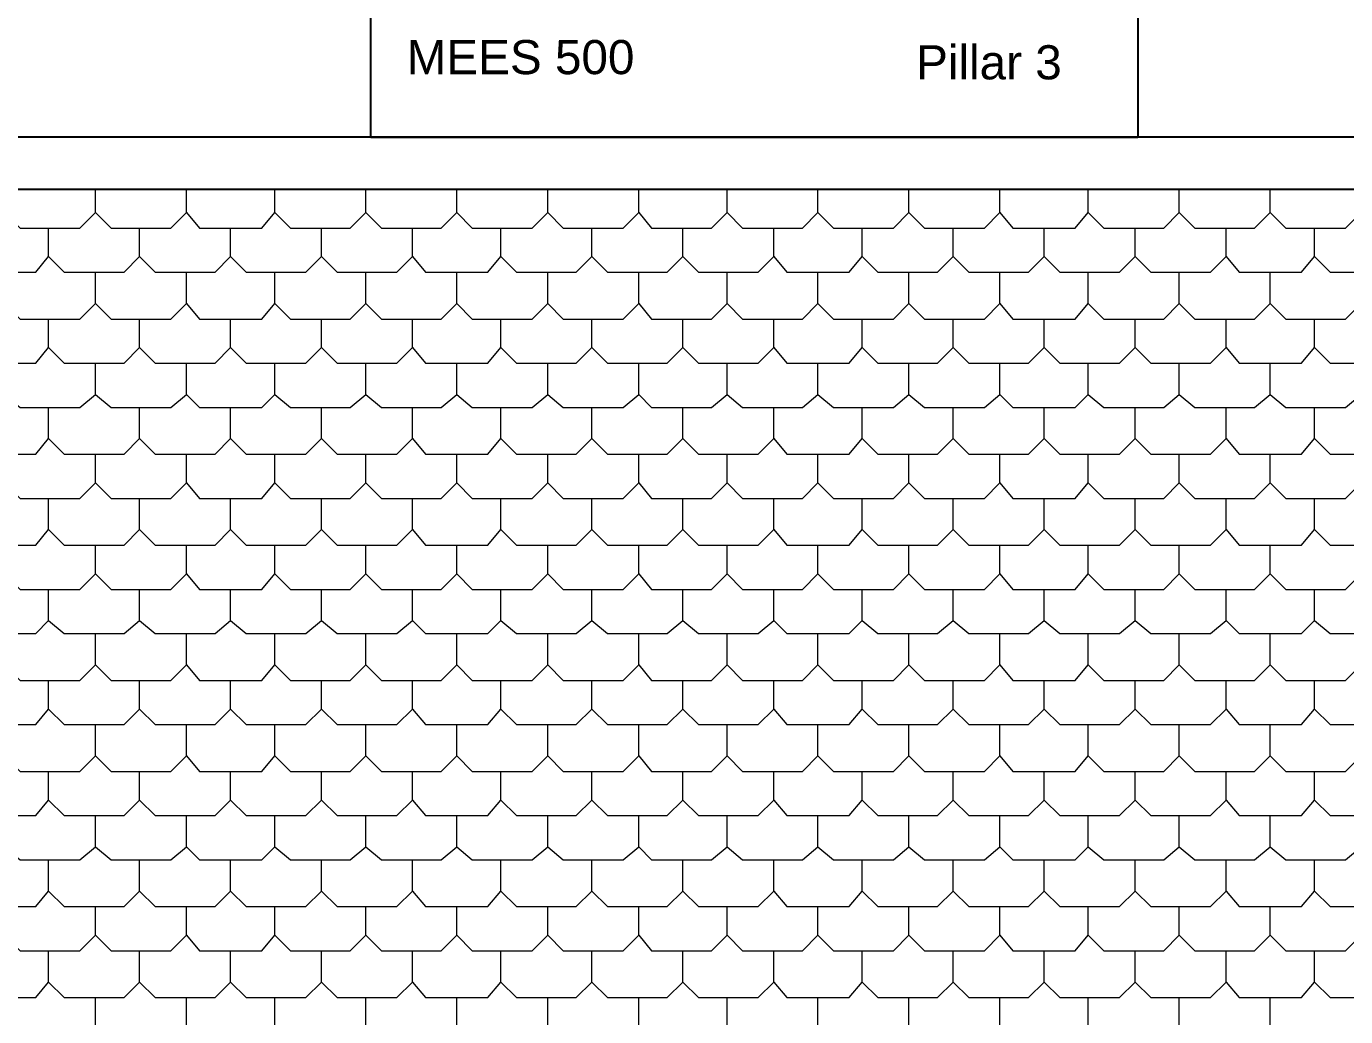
# Model space of a CAD drawing. Header units: millimetres. Extents: x -59 to 47, y 152 to 919.
# Drawn here: x -30.62 to -24.11, y 603.09 to 607.98 of the extents above; entities that cross this region are included whole.
import ezdxf

# ---------------------------------------------------------------- set-up
doc = ezdxf.new("R2010")
doc.units = ezdxf.units.MM
for name, color, linetype in [('PDF_014408$A$doors_windows.2D_Pen_No__4', 7, 'Continuous'), ('PDF_014408$A$walls.inside_Pen_No__4', 7, 'Continuous'), ('PDF_014408$BL-ROOF', 7, 'Continuous'), ('PDF_014408$WA-COL', 7, 'Continuous'), ('PDF_014408$WA-EXT', 7, 'Continuous'), ('PDF_Text', 7, 'Continuous')]:
    doc.layers.add(name, color=color, linetype=linetype)
doc.styles.add('PDF ArialMT', font='arial.ttf')

msp = doc.modelspace()

# ---------------------------------------------------------------- linework, layer by layer
at = {"layer": 'PDF_014408$A$doors_windows.2D_Pen_No__4', "lineweight": 25}
msp.add_lwpolyline([(-28.9224, 607.4308), (-25.1398, 607.4308)], dxfattribs=at)
at = {"layer": 'PDF_014408$A$walls.inside_Pen_No__4', "lineweight": 25}
msp.add_lwpolyline([(-9.7532, 607.4308), (-32.2818, 607.4308)], dxfattribs=at)
at = {"layer": 'PDF_014408$BL-ROOF', "lineweight": 9}
msp.add_lwpolyline([(-5.2911, 598.7245), (-5.2911, 607.2), (-9.4968, 607.2), (-9.4968, 607.1743), (-32.5383, 607.1743), (-32.5383, 608.1873), (-40.2316, 608.1873), (-49.6944, 598.7245)], close=True, dxfattribs=at)
for points in [[(-30.7303, 607.0589), (-30.6534, 606.982), (-30.3585, 606.982), (-30.2816, 607.0589), (-30.2816, 607.1743)], [(-30.2816, 607.0589), (-30.2046, 606.982), (-29.9097, 606.982), (-29.8328, 607.0589), (-29.8328, 607.1743)], [(-29.8328, 607.0589), (-29.7687, 606.982), (-29.4609, 606.982), (-29.3968, 607.0589), (-29.3968, 607.1743)], [(-29.3968, 607.0589), (-29.3199, 606.982), (-29.025, 606.982), (-28.948, 607.0589), (-28.948, 607.1743)], [(-28.948, 607.0589), (-28.8711, 606.982), (-28.5762, 606.982), (-28.4993, 607.0589), (-28.4993, 607.1743)], [(-28.4993, 607.0589), (-28.4223, 606.982), (-28.1274, 606.982), (-28.0505, 607.0589), (-28.0505, 607.1743)], [(-28.0505, 607.0589), (-27.9736, 606.982), (-27.6786, 606.982), (-27.6017, 607.0589), (-27.6017, 607.1743)], [(-27.6017, 607.0589), (-27.5376, 606.982), (-27.2427, 606.982), (-27.1658, 607.0589), (-27.1658, 607.1743)], [(-27.1658, 607.0589), (-27.0888, 606.982), (-26.7939, 606.982), (-26.717, 607.0589), (-26.717, 607.1743)], [(-26.717, 607.0589), (-26.64, 606.982), (-26.3451, 606.982), (-26.2682, 607.0589), (-26.2682, 607.1743)], [(-26.2682, 607.0589), (-26.1913, 606.982), (-25.8964, 606.982), (-25.8194, 607.0589), (-25.8194, 607.1743)], [(-25.8194, 607.0589), (-25.7553, 606.982), (-25.4476, 606.982), (-25.3835, 607.0589), (-25.3835, 607.1743)], [(-25.3835, 607.0589), (-25.3065, 606.982), (-25.0116, 606.982), (-24.9347, 607.0589), (-24.9347, 607.1743)], [(-24.9347, 607.0589), (-24.8578, 606.982), (-24.5628, 606.982), (-24.4859, 607.0589), (-24.4859, 607.1743)], [(-24.4859, 607.0589), (-24.409, 606.982), (-24.1141, 606.982), (-24.0371, 607.0589), (-24.0371, 607.1743)], [(-30.9483, 606.841), (-30.8842, 606.764), (-30.5765, 606.764), (-30.5124, 606.841), (-30.5124, 606.982)], [(-30.5124, 606.841), (-30.4354, 606.764), (-30.1405, 606.764), (-30.0636, 606.841), (-30.0636, 606.982)], [(-30.0636, 606.841), (-29.9866, 606.764), (-29.6917, 606.764), (-29.6148, 606.841), (-29.6148, 606.982)], [(-29.6148, 606.841), (-29.5379, 606.764), (-29.243, 606.764), (-29.166, 606.841), (-29.166, 606.982)], [(-29.166, 606.841), (-29.0891, 606.764), (-28.7942, 606.764), (-28.7172, 606.841), (-28.7172, 606.982)], [(-28.7172, 606.841), (-28.6531, 606.764), (-28.3454, 606.764), (-28.2813, 606.841), (-28.2813, 606.982)], [(-28.2813, 606.841), (-28.2044, 606.764), (-27.9094, 606.764), (-27.8325, 606.841), (-27.8325, 606.982)], [(-27.8325, 606.841), (-27.7556, 606.764), (-27.4607, 606.764), (-27.3837, 606.841), (-27.3837, 606.982)], [(-27.3837, 606.841), (-27.3068, 606.764), (-27.0119, 606.764), (-26.935, 606.841), (-26.935, 606.982)], [(-26.935, 606.841), (-26.8708, 606.764), (-26.5631, 606.764), (-26.499, 606.841), (-26.499, 606.982)], [(-26.499, 606.841), (-26.4221, 606.764), (-26.1272, 606.764), (-26.0502, 606.841), (-26.0502, 606.982)], [(-26.0502, 606.841), (-25.9733, 606.764), (-25.6784, 606.764), (-25.6014, 606.841), (-25.6014, 606.982)], [(-25.6014, 606.841), (-25.5245, 606.764), (-25.2296, 606.764), (-25.1527, 606.841), (-25.1527, 606.982)], [(-25.1527, 606.841), (-25.0757, 606.764), (-24.7808, 606.764), (-24.7039, 606.841), (-24.7039, 606.982)], [(-24.7039, 606.841), (-24.6398, 606.764), (-24.3321, 606.764), (-24.2679, 606.841), (-24.2679, 606.982)], [(-24.2679, 606.841), (-24.191, 606.764), (-23.8961, 606.764), (-23.8192, 606.841), (-23.8192, 606.982)], [(-30.7303, 606.6102), (-30.6534, 606.5332), (-30.3585, 606.5332), (-30.2816, 606.6102), (-30.2816, 606.764)], [(-30.2816, 606.6102), (-30.2046, 606.5332), (-29.9097, 606.5332), (-29.8328, 606.6102), (-29.8328, 606.764)], [(-29.8328, 606.6102), (-29.7687, 606.5332), (-29.4609, 606.5332), (-29.3968, 606.6102), (-29.3968, 606.764)], [(-29.3968, 606.6102), (-29.3199, 606.5332), (-29.025, 606.5332), (-28.948, 606.6102), (-28.948, 606.764)], [(-28.948, 606.6102), (-28.8711, 606.5332), (-28.5762, 606.5332), (-28.4993, 606.6102), (-28.4993, 606.764)], [(-28.4993, 606.6102), (-28.4223, 606.5332), (-28.1274, 606.5332), (-28.0505, 606.6102), (-28.0505, 606.764)], [(-28.0505, 606.6102), (-27.9736, 606.5332), (-27.6786, 606.5332), (-27.6017, 606.6102), (-27.6017, 606.764)], [(-27.6017, 606.6102), (-27.5376, 606.5332), (-27.2427, 606.5332), (-27.1658, 606.6102), (-27.1658, 606.764)], [(-27.1658, 606.6102), (-27.0888, 606.5332), (-26.7939, 606.5332), (-26.717, 606.6102), (-26.717, 606.764)], [(-26.717, 606.6102), (-26.64, 606.5332), (-26.3451, 606.5332), (-26.2682, 606.6102), (-26.2682, 606.764)], [(-26.2682, 606.6102), (-26.1913, 606.5332), (-25.8964, 606.5332), (-25.8194, 606.6102), (-25.8194, 606.764)], [(-25.8194, 606.6102), (-25.7553, 606.5332), (-25.4476, 606.5332), (-25.3835, 606.6102), (-25.3835, 606.764)], [(-25.3835, 606.6102), (-25.3065, 606.5332), (-25.0116, 606.5332), (-24.9347, 606.6102), (-24.9347, 606.764)], [(-24.9347, 606.6102), (-24.8578, 606.5332), (-24.5628, 606.5332), (-24.4859, 606.6102), (-24.4859, 606.764)], [(-24.4859, 606.6102), (-24.409, 606.5332), (-24.1141, 606.5332), (-24.0371, 606.6102), (-24.0371, 606.764)], [(-30.9483, 606.3922), (-30.8842, 606.3152), (-30.5765, 606.3152), (-30.5124, 606.3922), (-30.5124, 606.5332)], [(-30.5124, 606.3922), (-30.4354, 606.3152), (-30.1405, 606.3152), (-30.0636, 606.3922), (-30.0636, 606.5332)], [(-30.0636, 606.3922), (-29.9866, 606.3152), (-29.6917, 606.3152), (-29.6148, 606.3922), (-29.6148, 606.5332)], [(-29.6148, 606.3922), (-29.5379, 606.3152), (-29.243, 606.3152), (-29.166, 606.3922), (-29.166, 606.5332)], [(-29.166, 606.3922), (-29.0891, 606.3152), (-28.7942, 606.3152), (-28.7172, 606.3922), (-28.7172, 606.5332)], [(-28.7172, 606.3922), (-28.6531, 606.3152), (-28.3454, 606.3152), (-28.2813, 606.3922), (-28.2813, 606.5332)], [(-28.2813, 606.3922), (-28.2044, 606.3152), (-27.9094, 606.3152), (-27.8325, 606.3922), (-27.8325, 606.5332)], [(-27.8325, 606.3922), (-27.7556, 606.3152), (-27.4607, 606.3152), (-27.3837, 606.3922), (-27.3837, 606.5332)], [(-27.3837, 606.3922), (-27.3068, 606.3152), (-27.0119, 606.3152), (-26.935, 606.3922), (-26.935, 606.5332)], [(-26.935, 606.3922), (-26.8708, 606.3152), (-26.5631, 606.3152), (-26.499, 606.3922), (-26.499, 606.5332)], [(-26.499, 606.3922), (-26.4221, 606.3152), (-26.1272, 606.3152), (-26.0502, 606.3922), (-26.0502, 606.5332)], [(-26.0502, 606.3922), (-25.9733, 606.3152), (-25.6784, 606.3152), (-25.6014, 606.3922), (-25.6014, 606.5332)], [(-25.6014, 606.3922), (-25.5245, 606.3152), (-25.2296, 606.3152), (-25.1527, 606.3922), (-25.1527, 606.5332)], [(-25.1527, 606.3922), (-25.0757, 606.3152), (-24.7808, 606.3152), (-24.7039, 606.3922), (-24.7039, 606.5332)], [(-24.7039, 606.3922), (-24.6398, 606.3152), (-24.3321, 606.3152), (-24.2679, 606.3922), (-24.2679, 606.5332)], [(-24.2679, 606.3922), (-24.191, 606.3152), (-23.8961, 606.3152), (-23.8192, 606.3922), (-23.8192, 606.5332)], [(-30.7303, 606.1614), (-30.6534, 606.0973), (-30.3585, 606.0973), (-30.2816, 606.1614), (-30.2816, 606.3152)], [(-30.2816, 606.1614), (-30.2046, 606.0973), (-29.9097, 606.0973), (-29.8328, 606.1614), (-29.8328, 606.3152)], [(-29.8328, 606.1614), (-29.7687, 606.0973), (-29.4609, 606.0973), (-29.3968, 606.1614), (-29.3968, 606.3152)], [(-29.3968, 606.1614), (-29.3199, 606.0973), (-29.025, 606.0973), (-28.948, 606.1614), (-28.948, 606.3152)], [(-28.948, 606.1614), (-28.8711, 606.0973), (-28.5762, 606.0973), (-28.4993, 606.1614), (-28.4993, 606.3152)], [(-28.4993, 606.1614), (-28.4223, 606.0973), (-28.1274, 606.0973), (-28.0505, 606.1614), (-28.0505, 606.3152)], [(-28.0505, 606.1614), (-27.9736, 606.0973), (-27.6786, 606.0973), (-27.6017, 606.1614), (-27.6017, 606.3152)], [(-27.6017, 606.1614), (-27.5376, 606.0973), (-27.2427, 606.0973), (-27.1658, 606.1614), (-27.1658, 606.3152)], [(-27.1658, 606.1614), (-27.0888, 606.0973), (-26.7939, 606.0973), (-26.717, 606.1614), (-26.717, 606.3152)], [(-26.717, 606.1614), (-26.64, 606.0973), (-26.3451, 606.0973), (-26.2682, 606.1614), (-26.2682, 606.3152)], [(-26.2682, 606.1614), (-26.1913, 606.0973), (-25.8964, 606.0973), (-25.8194, 606.1614), (-25.8194, 606.3152)], [(-25.8194, 606.1614), (-25.7553, 606.0973), (-25.4476, 606.0973), (-25.3835, 606.1614), (-25.3835, 606.3152)], [(-25.3835, 606.1614), (-25.3065, 606.0973), (-25.0116, 606.0973), (-24.9347, 606.1614), (-24.9347, 606.3152)], [(-24.9347, 606.1614), (-24.8578, 606.0973), (-24.5628, 606.0973), (-24.4859, 606.1614), (-24.4859, 606.3152)], [(-24.4859, 606.1614), (-24.409, 606.0973), (-24.1141, 606.0973), (-24.0371, 606.1614), (-24.0371, 606.3152)], [(-30.9483, 605.9434), (-30.8842, 605.8665), (-30.5765, 605.8665), (-30.5124, 605.9434), (-30.5124, 606.0973)], [(-30.5124, 605.9434), (-30.4354, 605.8665), (-30.1405, 605.8665), (-30.0636, 605.9434), (-30.0636, 606.0973)], [(-30.0636, 605.9434), (-29.9866, 605.8665), (-29.6917, 605.8665), (-29.6148, 605.9434), (-29.6148, 606.0973)], [(-29.6148, 605.9434), (-29.5379, 605.8665), (-29.243, 605.8665), (-29.166, 605.9434), (-29.166, 606.0973)], [(-29.166, 605.9434), (-29.0891, 605.8665), (-28.7942, 605.8665), (-28.7172, 605.9434), (-28.7172, 606.0973)], [(-28.7172, 605.9434), (-28.6531, 605.8665), (-28.3454, 605.8665), (-28.2813, 605.9434), (-28.2813, 606.0973)], [(-28.2813, 605.9434), (-28.2044, 605.8665), (-27.9094, 605.8665), (-27.8325, 605.9434), (-27.8325, 606.0973)], [(-27.8325, 605.9434), (-27.7556, 605.8665), (-27.4607, 605.8665), (-27.3837, 605.9434), (-27.3837, 606.0973)], [(-27.3837, 605.9434), (-27.3068, 605.8665), (-27.0119, 605.8665), (-26.935, 605.9434), (-26.935, 606.0973)], [(-26.935, 605.9434), (-26.8708, 605.8665), (-26.5631, 605.8665), (-26.499, 605.9434), (-26.499, 606.0973)], [(-26.499, 605.9434), (-26.4221, 605.8665), (-26.1272, 605.8665), (-26.0502, 605.9434), (-26.0502, 606.0973)], [(-26.0502, 605.9434), (-25.9733, 605.8665), (-25.6784, 605.8665), (-25.6014, 605.9434), (-25.6014, 606.0973)], [(-25.6014, 605.9434), (-25.5245, 605.8665), (-25.2296, 605.8665), (-25.1527, 605.9434), (-25.1527, 606.0973)], [(-25.1527, 605.9434), (-25.0757, 605.8665), (-24.7808, 605.8665), (-24.7039, 605.9434), (-24.7039, 606.0973)], [(-24.7039, 605.9434), (-24.6398, 605.8665), (-24.3321, 605.8665), (-24.2679, 605.9434), (-24.2679, 606.0973)], [(-24.2679, 605.9434), (-24.191, 605.8665), (-23.8961, 605.8665), (-23.8192, 605.9434), (-23.8192, 606.0973)], [(-30.7303, 605.7254), (-30.6534, 605.6485), (-30.3585, 605.6485), (-30.2816, 605.7254), (-30.2816, 605.8665)], [(-30.2816, 605.7254), (-30.2046, 605.6485), (-29.9097, 605.6485), (-29.8328, 605.7254), (-29.8328, 605.8665)], [(-29.8328, 605.7254), (-29.7687, 605.6485), (-29.4609, 605.6485), (-29.3968, 605.7254), (-29.3968, 605.8665)], [(-29.3968, 605.7254), (-29.3199, 605.6485), (-29.025, 605.6485), (-28.948, 605.7254), (-28.948, 605.8665)], [(-28.948, 605.7254), (-28.8711, 605.6485), (-28.5762, 605.6485), (-28.4993, 605.7254), (-28.4993, 605.8665)], [(-28.4993, 605.7254), (-28.4223, 605.6485), (-28.1274, 605.6485), (-28.0505, 605.7254), (-28.0505, 605.8665)], [(-28.0505, 605.7254), (-27.9736, 605.6485), (-27.6786, 605.6485), (-27.6017, 605.7254), (-27.6017, 605.8665)], [(-27.6017, 605.7254), (-27.5376, 605.6485), (-27.2427, 605.6485), (-27.1658, 605.7254), (-27.1658, 605.8665)], [(-27.1658, 605.7254), (-27.0888, 605.6485), (-26.7939, 605.6485), (-26.717, 605.7254), (-26.717, 605.8665)], [(-26.717, 605.7254), (-26.64, 605.6485), (-26.3451, 605.6485), (-26.2682, 605.7254), (-26.2682, 605.8665)], [(-26.2682, 605.7254), (-26.1913, 605.6485), (-25.8964, 605.6485), (-25.8194, 605.7254), (-25.8194, 605.8665)], [(-25.8194, 605.7254), (-25.7553, 605.6485), (-25.4476, 605.6485), (-25.3835, 605.7254), (-25.3835, 605.8665)], [(-25.3835, 605.7254), (-25.3065, 605.6485), (-25.0116, 605.6485), (-24.9347, 605.7254), (-24.9347, 605.8665)], [(-24.9347, 605.7254), (-24.8578, 605.6485), (-24.5628, 605.6485), (-24.4859, 605.7254), (-24.4859, 605.8665)], [(-24.4859, 605.7254), (-24.409, 605.6485), (-24.1141, 605.6485), (-24.0371, 605.7254), (-24.0371, 605.8665)], [(-30.9483, 605.4946), (-30.8842, 605.4177), (-30.5765, 605.4177), (-30.5124, 605.4946), (-30.5124, 605.6485)], [(-30.5124, 605.4946), (-30.4354, 605.4177), (-30.1405, 605.4177), (-30.0636, 605.4946), (-30.0636, 605.6485)], [(-30.0636, 605.4946), (-29.9866, 605.4177), (-29.6917, 605.4177), (-29.6148, 605.4946), (-29.6148, 605.6485)], [(-29.6148, 605.4946), (-29.5379, 605.4177), (-29.243, 605.4177), (-29.166, 605.4946), (-29.166, 605.6485)], [(-29.166, 605.4946), (-29.0891, 605.4177), (-28.7942, 605.4177), (-28.7172, 605.4946), (-28.7172, 605.6485)], [(-28.7172, 605.4946), (-28.6531, 605.4177), (-28.3454, 605.4177), (-28.2813, 605.4946), (-28.2813, 605.6485)], [(-28.2813, 605.4946), (-28.2044, 605.4177), (-27.9094, 605.4177), (-27.8325, 605.4946), (-27.8325, 605.6485)], [(-27.8325, 605.4946), (-27.7556, 605.4177), (-27.4607, 605.4177), (-27.3837, 605.4946), (-27.3837, 605.6485)], [(-27.3837, 605.4946), (-27.3068, 605.4177), (-27.0119, 605.4177), (-26.935, 605.4946), (-26.935, 605.6485)], [(-26.935, 605.4946), (-26.8708, 605.4177), (-26.5631, 605.4177), (-26.499, 605.4946), (-26.499, 605.6485)], [(-26.499, 605.4946), (-26.4221, 605.4177), (-26.1272, 605.4177), (-26.0502, 605.4946), (-26.0502, 605.6485)], [(-26.0502, 605.4946), (-25.9733, 605.4177), (-25.6784, 605.4177), (-25.6014, 605.4946), (-25.6014, 605.6485)], [(-25.6014, 605.4946), (-25.5245, 605.4177), (-25.2296, 605.4177), (-25.1527, 605.4946), (-25.1527, 605.6485)], [(-25.1527, 605.4946), (-25.0757, 605.4177), (-24.7808, 605.4177), (-24.7039, 605.4946), (-24.7039, 605.6485)], [(-24.7039, 605.4946), (-24.6398, 605.4177), (-24.3321, 605.4177), (-24.2679, 605.4946), (-24.2679, 605.6485)], [(-24.2679, 605.4946), (-24.191, 605.4177), (-23.8961, 605.4177), (-23.8192, 605.4946), (-23.8192, 605.6485)], [(-30.7303, 605.2766), (-30.6534, 605.1997), (-30.3585, 605.1997), (-30.2816, 605.2766), (-30.2816, 605.4177)], [(-30.2816, 605.2766), (-30.2046, 605.1997), (-29.9097, 605.1997), (-29.8328, 605.2766), (-29.8328, 605.4177)], [(-29.8328, 605.2766), (-29.7687, 605.1997), (-29.4609, 605.1997), (-29.3968, 605.2766), (-29.3968, 605.4177)], [(-29.3968, 605.2766), (-29.3199, 605.1997), (-29.025, 605.1997), (-28.948, 605.2766), (-28.948, 605.4177)], [(-28.948, 605.2766), (-28.8711, 605.1997), (-28.5762, 605.1997), (-28.4993, 605.2766), (-28.4993, 605.4177)], [(-28.4993, 605.2766), (-28.4223, 605.1997), (-28.1274, 605.1997), (-28.0505, 605.2766), (-28.0505, 605.4177)], [(-28.0505, 605.2766), (-27.9736, 605.1997), (-27.6786, 605.1997), (-27.6017, 605.2766), (-27.6017, 605.4177)], [(-27.6017, 605.2766), (-27.5376, 605.1997), (-27.2427, 605.1997), (-27.1658, 605.2766), (-27.1658, 605.4177)], [(-27.1658, 605.2766), (-27.0888, 605.1997), (-26.7939, 605.1997), (-26.717, 605.2766), (-26.717, 605.4177)], [(-26.717, 605.2766), (-26.64, 605.1997), (-26.3451, 605.1997), (-26.2682, 605.2766), (-26.2682, 605.4177)], [(-26.2682, 605.2766), (-26.1913, 605.1997), (-25.8964, 605.1997), (-25.8194, 605.2766), (-25.8194, 605.4177)], [(-25.8194, 605.2766), (-25.7553, 605.1997), (-25.4476, 605.1997), (-25.3835, 605.2766), (-25.3835, 605.4177)], [(-25.3835, 605.2766), (-25.3065, 605.1997), (-25.0116, 605.1997), (-24.9347, 605.2766), (-24.9347, 605.4177)], [(-24.9347, 605.2766), (-24.8578, 605.1997), (-24.5628, 605.1997), (-24.4859, 605.2766), (-24.4859, 605.4177)], [(-24.4859, 605.2766), (-24.409, 605.1997), (-24.1141, 605.1997), (-24.0371, 605.2766), (-24.0371, 605.4177)], [(-30.9483, 605.0458), (-30.8842, 604.9817), (-30.5765, 604.9817), (-30.5124, 605.0458), (-30.5124, 605.1997)], [(-30.5124, 605.0458), (-30.4354, 604.9817), (-30.1405, 604.9817), (-30.0636, 605.0458), (-30.0636, 605.1997)], [(-30.0636, 605.0458), (-29.9866, 604.9817), (-29.6917, 604.9817), (-29.6148, 605.0458), (-29.6148, 605.1997)], [(-29.6148, 605.0458), (-29.5379, 604.9817), (-29.243, 604.9817), (-29.166, 605.0458), (-29.166, 605.1997)], [(-29.166, 605.0458), (-29.0891, 604.9817), (-28.7942, 604.9817), (-28.7172, 605.0458), (-28.7172, 605.1997)], [(-28.7172, 605.0458), (-28.6531, 604.9817), (-28.3454, 604.9817), (-28.2813, 605.0458), (-28.2813, 605.1997)], [(-28.2813, 605.0458), (-28.2044, 604.9817), (-27.9094, 604.9817), (-27.8325, 605.0458), (-27.8325, 605.1997)], [(-27.8325, 605.0458), (-27.7556, 604.9817), (-27.4607, 604.9817), (-27.3837, 605.0458), (-27.3837, 605.1997)], [(-27.3837, 605.0458), (-27.3068, 604.9817), (-27.0119, 604.9817), (-26.935, 605.0458), (-26.935, 605.1997)], [(-26.935, 605.0458), (-26.8708, 604.9817), (-26.5631, 604.9817), (-26.499, 605.0458), (-26.499, 605.1997)], [(-26.499, 605.0458), (-26.4221, 604.9817), (-26.1272, 604.9817), (-26.0502, 605.0458), (-26.0502, 605.1997)], [(-26.0502, 605.0458), (-25.9733, 604.9817), (-25.6784, 604.9817), (-25.6014, 605.0458), (-25.6014, 605.1997)], [(-25.6014, 605.0458), (-25.5245, 604.9817), (-25.2296, 604.9817), (-25.1527, 605.0458), (-25.1527, 605.1997)], [(-25.1527, 605.0458), (-25.0757, 604.9817), (-24.7808, 604.9817), (-24.7039, 605.0458), (-24.7039, 605.1997)], [(-24.7039, 605.0458), (-24.6398, 604.9817), (-24.3321, 604.9817), (-24.2679, 605.0458), (-24.2679, 605.1997)], [(-24.2679, 605.0458), (-24.191, 604.9817), (-23.8961, 604.9817), (-23.8192, 605.0458), (-23.8192, 605.1997)], [(-30.7303, 604.8279), (-30.6534, 604.7509), (-30.3585, 604.7509), (-30.2816, 604.8279), (-30.2816, 604.9817)], [(-30.2816, 604.8279), (-30.2046, 604.7509), (-29.9097, 604.7509), (-29.8328, 604.8279), (-29.8328, 604.9817)], [(-29.8328, 604.8279), (-29.7687, 604.7509), (-29.4609, 604.7509), (-29.3968, 604.8279), (-29.3968, 604.9817)], [(-29.3968, 604.8279), (-29.3199, 604.7509), (-29.025, 604.7509), (-28.948, 604.8279), (-28.948, 604.9817)], [(-28.948, 604.8279), (-28.8711, 604.7509), (-28.5762, 604.7509), (-28.4993, 604.8279), (-28.4993, 604.9817)], [(-28.4993, 604.8279), (-28.4223, 604.7509), (-28.1274, 604.7509), (-28.0505, 604.8279), (-28.0505, 604.9817)], [(-28.0505, 604.8279), (-27.9736, 604.7509), (-27.6786, 604.7509), (-27.6017, 604.8279), (-27.6017, 604.9817)], [(-27.6017, 604.8279), (-27.5376, 604.7509), (-27.2427, 604.7509), (-27.1658, 604.8279), (-27.1658, 604.9817)], [(-27.1658, 604.8279), (-27.0888, 604.7509), (-26.7939, 604.7509), (-26.717, 604.8279), (-26.717, 604.9817)], [(-26.717, 604.8279), (-26.64, 604.7509), (-26.3451, 604.7509), (-26.2682, 604.8279), (-26.2682, 604.9817)], [(-26.2682, 604.8279), (-26.1913, 604.7509), (-25.8964, 604.7509), (-25.8194, 604.8279), (-25.8194, 604.9817)], [(-25.8194, 604.8279), (-25.7553, 604.7509), (-25.4476, 604.7509), (-25.3835, 604.8279), (-25.3835, 604.9817)], [(-25.3835, 604.8279), (-25.3065, 604.7509), (-25.0116, 604.7509), (-24.9347, 604.8279), (-24.9347, 604.9817)], [(-24.9347, 604.8279), (-24.8578, 604.7509), (-24.5628, 604.7509), (-24.4859, 604.8279), (-24.4859, 604.9817)], [(-24.4859, 604.8279), (-24.409, 604.7509), (-24.1141, 604.7509), (-24.0371, 604.8279), (-24.0371, 604.9817)], [(-30.9483, 604.6099), (-30.8842, 604.533), (-30.5765, 604.533), (-30.5124, 604.6099), (-30.5124, 604.7509)], [(-30.5124, 604.6099), (-30.4354, 604.533), (-30.1405, 604.533), (-30.0636, 604.6099), (-30.0636, 604.7509)], [(-30.0636, 604.6099), (-29.9866, 604.533), (-29.6917, 604.533), (-29.6148, 604.6099), (-29.6148, 604.7509)], [(-29.6148, 604.6099), (-29.5379, 604.533), (-29.243, 604.533), (-29.166, 604.6099), (-29.166, 604.7509)], [(-29.166, 604.6099), (-29.0891, 604.533), (-28.7942, 604.533), (-28.7172, 604.6099), (-28.7172, 604.7509)], [(-28.7172, 604.6099), (-28.6531, 604.533), (-28.3454, 604.533), (-28.2813, 604.6099), (-28.2813, 604.7509)], [(-28.2813, 604.6099), (-28.2044, 604.533), (-27.9094, 604.533), (-27.8325, 604.6099), (-27.8325, 604.7509)], [(-27.8325, 604.6099), (-27.7556, 604.533), (-27.4607, 604.533), (-27.3837, 604.6099), (-27.3837, 604.7509)], [(-27.3837, 604.6099), (-27.3068, 604.533), (-27.0119, 604.533), (-26.935, 604.6099), (-26.935, 604.7509)], [(-26.935, 604.6099), (-26.8708, 604.533), (-26.5631, 604.533), (-26.499, 604.6099), (-26.499, 604.7509)], [(-26.499, 604.6099), (-26.4221, 604.533), (-26.1272, 604.533), (-26.0502, 604.6099), (-26.0502, 604.7509)], [(-26.0502, 604.6099), (-25.9733, 604.533), (-25.6784, 604.533), (-25.6014, 604.6099), (-25.6014, 604.7509)], [(-25.6014, 604.6099), (-25.5245, 604.533), (-25.2296, 604.533), (-25.1527, 604.6099), (-25.1527, 604.7509)], [(-25.1527, 604.6099), (-25.0757, 604.533), (-24.7808, 604.533), (-24.7039, 604.6099), (-24.7039, 604.7509)], [(-24.7039, 604.6099), (-24.6398, 604.533), (-24.3321, 604.533), (-24.2679, 604.6099), (-24.2679, 604.7509)], [(-24.2679, 604.6099), (-24.191, 604.533), (-23.8961, 604.533), (-23.8192, 604.6099), (-23.8192, 604.7509)], [(-30.7303, 604.3791), (-30.6534, 604.3022), (-30.3585, 604.3022), (-30.2816, 604.3791), (-30.2816, 604.533)], [(-30.2816, 604.3791), (-30.2046, 604.3022), (-29.9097, 604.3022), (-29.8328, 604.3791), (-29.8328, 604.533)], [(-29.8328, 604.3791), (-29.7687, 604.3022), (-29.4609, 604.3022), (-29.3968, 604.3791), (-29.3968, 604.533)], [(-29.3968, 604.3791), (-29.3199, 604.3022), (-29.025, 604.3022), (-28.948, 604.3791), (-28.948, 604.533)], [(-28.948, 604.3791), (-28.8711, 604.3022), (-28.5762, 604.3022), (-28.4993, 604.3791), (-28.4993, 604.533)], [(-28.4993, 604.3791), (-28.4223, 604.3022), (-28.1274, 604.3022), (-28.0505, 604.3791), (-28.0505, 604.533)], [(-28.0505, 604.3791), (-27.9736, 604.3022), (-27.6786, 604.3022), (-27.6017, 604.3791), (-27.6017, 604.533)], [(-27.6017, 604.3791), (-27.5376, 604.3022), (-27.2427, 604.3022), (-27.1658, 604.3791), (-27.1658, 604.533)], [(-27.1658, 604.3791), (-27.0888, 604.3022), (-26.7939, 604.3022), (-26.717, 604.3791), (-26.717, 604.533)], [(-26.717, 604.3791), (-26.64, 604.3022), (-26.3451, 604.3022), (-26.2682, 604.3791), (-26.2682, 604.533)], [(-26.2682, 604.3791), (-26.1913, 604.3022), (-25.8964, 604.3022), (-25.8194, 604.3791), (-25.8194, 604.533)], [(-25.8194, 604.3791), (-25.7553, 604.3022), (-25.4476, 604.3022), (-25.3835, 604.3791), (-25.3835, 604.533)], [(-25.3835, 604.3791), (-25.3065, 604.3022), (-25.0116, 604.3022), (-24.9347, 604.3791), (-24.9347, 604.533)], [(-24.9347, 604.3791), (-24.8578, 604.3022), (-24.5628, 604.3022), (-24.4859, 604.3791), (-24.4859, 604.533)], [(-24.4859, 604.3791), (-24.409, 604.3022), (-24.1141, 604.3022), (-24.0371, 604.3791), (-24.0371, 604.533)], [(-30.9483, 604.1611), (-30.8842, 604.0842), (-30.5765, 604.0842), (-30.5124, 604.1611), (-30.5124, 604.3022)], [(-30.5124, 604.1611), (-30.4354, 604.0842), (-30.1405, 604.0842), (-30.0636, 604.1611), (-30.0636, 604.3022)], [(-30.0636, 604.1611), (-29.9866, 604.0842), (-29.6917, 604.0842), (-29.6148, 604.1611), (-29.6148, 604.3022)], [(-29.6148, 604.1611), (-29.5379, 604.0842), (-29.243, 604.0842), (-29.166, 604.1611), (-29.166, 604.3022)], [(-29.166, 604.1611), (-29.0891, 604.0842), (-28.7942, 604.0842), (-28.7172, 604.1611), (-28.7172, 604.3022)], [(-28.7172, 604.1611), (-28.6531, 604.0842), (-28.3454, 604.0842), (-28.2813, 604.1611), (-28.2813, 604.3022)], [(-28.2813, 604.1611), (-28.2044, 604.0842), (-27.9094, 604.0842), (-27.8325, 604.1611), (-27.8325, 604.3022)], [(-27.8325, 604.1611), (-27.7556, 604.0842), (-27.4607, 604.0842), (-27.3837, 604.1611), (-27.3837, 604.3022)], [(-27.3837, 604.1611), (-27.3068, 604.0842), (-27.0119, 604.0842), (-26.935, 604.1611), (-26.935, 604.3022)], [(-26.935, 604.1611), (-26.8708, 604.0842), (-26.5631, 604.0842), (-26.499, 604.1611), (-26.499, 604.3022)], [(-26.499, 604.1611), (-26.4221, 604.0842), (-26.1272, 604.0842), (-26.0502, 604.1611), (-26.0502, 604.3022)], [(-26.0502, 604.1611), (-25.9733, 604.0842), (-25.6784, 604.0842), (-25.6014, 604.1611), (-25.6014, 604.3022)], [(-25.6014, 604.1611), (-25.5245, 604.0842), (-25.2296, 604.0842), (-25.1527, 604.1611), (-25.1527, 604.3022)], [(-25.1527, 604.1611), (-25.0757, 604.0842), (-24.7808, 604.0842), (-24.7039, 604.1611), (-24.7039, 604.3022)], [(-24.7039, 604.1611), (-24.6398, 604.0842), (-24.3321, 604.0842), (-24.2679, 604.1611), (-24.2679, 604.3022)], [(-24.2679, 604.1611), (-24.191, 604.0842), (-23.8961, 604.0842), (-23.8192, 604.1611), (-23.8192, 604.3022)], [(-30.7303, 603.9303), (-30.6534, 603.8662), (-30.3585, 603.8662), (-30.2816, 603.9303), (-30.2816, 604.0842)], [(-30.2816, 603.9303), (-30.2046, 603.8662), (-29.9097, 603.8662), (-29.8328, 603.9303), (-29.8328, 604.0842)], [(-29.8328, 603.9303), (-29.7687, 603.8662), (-29.4609, 603.8662), (-29.3968, 603.9303), (-29.3968, 604.0842)], [(-29.3968, 603.9303), (-29.3199, 603.8662), (-29.025, 603.8662), (-28.948, 603.9303), (-28.948, 604.0842)], [(-28.948, 603.9303), (-28.8711, 603.8662), (-28.5762, 603.8662), (-28.4993, 603.9303), (-28.4993, 604.0842)], [(-28.4993, 603.9303), (-28.4223, 603.8662), (-28.1274, 603.8662), (-28.0505, 603.9303), (-28.0505, 604.0842)], [(-28.0505, 603.9303), (-27.9736, 603.8662), (-27.6786, 603.8662), (-27.6017, 603.9303), (-27.6017, 604.0842)], [(-27.6017, 603.9303), (-27.5376, 603.8662), (-27.2427, 603.8662), (-27.1658, 603.9303), (-27.1658, 604.0842)], [(-27.1658, 603.9303), (-27.0888, 603.8662), (-26.7939, 603.8662), (-26.717, 603.9303), (-26.717, 604.0842)], [(-26.717, 603.9303), (-26.64, 603.8662), (-26.3451, 603.8662), (-26.2682, 603.9303), (-26.2682, 604.0842)], [(-26.2682, 603.9303), (-26.1913, 603.8662), (-25.8964, 603.8662), (-25.8194, 603.9303), (-25.8194, 604.0842)], [(-25.8194, 603.9303), (-25.7553, 603.8662), (-25.4476, 603.8662), (-25.3835, 603.9303), (-25.3835, 604.0842)], [(-25.3835, 603.9303), (-25.3065, 603.8662), (-25.0116, 603.8662), (-24.9347, 603.9303), (-24.9347, 604.0842)], [(-24.9347, 603.9303), (-24.8578, 603.8662), (-24.5628, 603.8662), (-24.4859, 603.9303), (-24.4859, 604.0842)], [(-24.4859, 603.9303), (-24.409, 603.8662), (-24.1141, 603.8662), (-24.0371, 603.9303), (-24.0371, 604.0842)], [(-30.9483, 603.7123), (-30.8842, 603.6354), (-30.5765, 603.6354), (-30.5124, 603.7123), (-30.5124, 603.8662)], [(-30.5124, 603.7123), (-30.4354, 603.6354), (-30.1405, 603.6354), (-30.0636, 603.7123), (-30.0636, 603.8662)], [(-30.0636, 603.7123), (-29.9866, 603.6354), (-29.6917, 603.6354), (-29.6148, 603.7123), (-29.6148, 603.8662)], [(-29.6148, 603.7123), (-29.5379, 603.6354), (-29.243, 603.6354), (-29.166, 603.7123), (-29.166, 603.8662)], [(-29.166, 603.7123), (-29.0891, 603.6354), (-28.7942, 603.6354), (-28.7172, 603.7123), (-28.7172, 603.8662)], [(-28.7172, 603.7123), (-28.6531, 603.6354), (-28.3454, 603.6354), (-28.2813, 603.7123), (-28.2813, 603.8662)], [(-28.2813, 603.7123), (-28.2044, 603.6354), (-27.9094, 603.6354), (-27.8325, 603.7123), (-27.8325, 603.8662)], [(-27.8325, 603.7123), (-27.7556, 603.6354), (-27.4607, 603.6354), (-27.3837, 603.7123), (-27.3837, 603.8662)], [(-27.3837, 603.7123), (-27.3068, 603.6354), (-27.0119, 603.6354), (-26.935, 603.7123), (-26.935, 603.8662)], [(-26.935, 603.7123), (-26.8708, 603.6354), (-26.5631, 603.6354), (-26.499, 603.7123), (-26.499, 603.8662)], [(-26.499, 603.7123), (-26.4221, 603.6354), (-26.1272, 603.6354), (-26.0502, 603.7123), (-26.0502, 603.8662)], [(-26.0502, 603.7123), (-25.9733, 603.6354), (-25.6784, 603.6354), (-25.6014, 603.7123), (-25.6014, 603.8662)], [(-25.6014, 603.7123), (-25.5245, 603.6354), (-25.2296, 603.6354), (-25.1527, 603.7123), (-25.1527, 603.8662)], [(-25.1527, 603.7123), (-25.0757, 603.6354), (-24.7808, 603.6354), (-24.7039, 603.7123), (-24.7039, 603.8662)], [(-24.7039, 603.7123), (-24.6398, 603.6354), (-24.3321, 603.6354), (-24.2679, 603.7123), (-24.2679, 603.8662)], [(-24.2679, 603.7123), (-24.191, 603.6354), (-23.8961, 603.6354), (-23.8192, 603.7123), (-23.8192, 603.8662)], [(-30.7303, 603.4944), (-30.6534, 603.4174), (-30.3585, 603.4174), (-30.2816, 603.4944), (-30.2816, 603.6354)], [(-30.2816, 603.4944), (-30.2046, 603.4174), (-29.9097, 603.4174), (-29.8328, 603.4944), (-29.8328, 603.6354)], [(-29.8328, 603.4944), (-29.7687, 603.4174), (-29.4609, 603.4174), (-29.3968, 603.4944), (-29.3968, 603.6354)], [(-29.3968, 603.4944), (-29.3199, 603.4174), (-29.025, 603.4174), (-28.948, 603.4944), (-28.948, 603.6354)], [(-28.948, 603.4944), (-28.8711, 603.4174), (-28.5762, 603.4174), (-28.4993, 603.4944), (-28.4993, 603.6354)], [(-28.4993, 603.4944), (-28.4223, 603.4174), (-28.1274, 603.4174), (-28.0505, 603.4944), (-28.0505, 603.6354)], [(-28.0505, 603.4944), (-27.9736, 603.4174), (-27.6786, 603.4174), (-27.6017, 603.4944), (-27.6017, 603.6354)], [(-27.6017, 603.4944), (-27.5376, 603.4174), (-27.2427, 603.4174), (-27.1658, 603.4944), (-27.1658, 603.6354)], [(-27.1658, 603.4944), (-27.0888, 603.4174), (-26.7939, 603.4174), (-26.717, 603.4944), (-26.717, 603.6354)], [(-26.717, 603.4944), (-26.64, 603.4174), (-26.3451, 603.4174), (-26.2682, 603.4944), (-26.2682, 603.6354)], [(-26.2682, 603.4944), (-26.1913, 603.4174), (-25.8964, 603.4174), (-25.8194, 603.4944), (-25.8194, 603.6354)], [(-25.8194, 603.4944), (-25.7553, 603.4174), (-25.4476, 603.4174), (-25.3835, 603.4944), (-25.3835, 603.6354)], [(-25.3835, 603.4944), (-25.3065, 603.4174), (-25.0116, 603.4174), (-24.9347, 603.4944), (-24.9347, 603.6354)], [(-24.9347, 603.4944), (-24.8578, 603.4174), (-24.5628, 603.4174), (-24.4859, 603.4944), (-24.4859, 603.6354)], [(-24.4859, 603.4944), (-24.409, 603.4174), (-24.1141, 603.4174), (-24.0371, 603.4944), (-24.0371, 603.6354)], [(-30.9483, 603.2636), (-30.8842, 603.1866), (-30.5765, 603.1866), (-30.5124, 603.2636), (-30.5124, 603.4174)], [(-30.5124, 603.2636), (-30.4354, 603.1866), (-30.1405, 603.1866), (-30.0636, 603.2636), (-30.0636, 603.4174)], [(-30.0636, 603.2636), (-29.9866, 603.1866), (-29.6917, 603.1866), (-29.6148, 603.2636), (-29.6148, 603.4174)], [(-29.6148, 603.2636), (-29.5379, 603.1866), (-29.243, 603.1866), (-29.166, 603.2636), (-29.166, 603.4174)], [(-29.166, 603.2636), (-29.0891, 603.1866), (-28.7942, 603.1866), (-28.7172, 603.2636), (-28.7172, 603.4174)], [(-28.7172, 603.2636), (-28.6531, 603.1866), (-28.3454, 603.1866), (-28.2813, 603.2636), (-28.2813, 603.4174)], [(-28.2813, 603.2636), (-28.2044, 603.1866), (-27.9094, 603.1866), (-27.8325, 603.2636), (-27.8325, 603.4174)], [(-27.8325, 603.2636), (-27.7556, 603.1866), (-27.4607, 603.1866), (-27.3837, 603.2636), (-27.3837, 603.4174)], [(-27.3837, 603.2636), (-27.3068, 603.1866), (-27.0119, 603.1866), (-26.935, 603.2636), (-26.935, 603.4174)], [(-26.935, 603.2636), (-26.8708, 603.1866), (-26.5631, 603.1866), (-26.499, 603.2636), (-26.499, 603.4174)], [(-26.499, 603.2636), (-26.4221, 603.1866), (-26.1272, 603.1866), (-26.0502, 603.2636), (-26.0502, 603.4174)], [(-26.0502, 603.2636), (-25.9733, 603.1866), (-25.6784, 603.1866), (-25.6014, 603.2636), (-25.6014, 603.4174)], [(-25.6014, 603.2636), (-25.5245, 603.1866), (-25.2296, 603.1866), (-25.1527, 603.2636), (-25.1527, 603.4174)], [(-25.1527, 603.2636), (-25.0757, 603.1866), (-24.7808, 603.1866), (-24.7039, 603.2636), (-24.7039, 603.4174)], [(-24.7039, 603.2636), (-24.6398, 603.1866), (-24.3321, 603.1866), (-24.2679, 603.2636), (-24.2679, 603.4174)], [(-24.2679, 603.2636), (-24.191, 603.1866), (-23.8961, 603.1866), (-23.8192, 603.2636), (-23.8192, 603.4174)], [(-30.7303, 603.0456), (-30.6534, 602.9686), (-30.3585, 602.9686), (-30.2816, 603.0456), (-30.2816, 603.1866)], [(-30.2816, 603.0456), (-30.2046, 602.9686), (-29.9097, 602.9686), (-29.8328, 603.0456), (-29.8328, 603.1866)], [(-29.8328, 603.0456), (-29.7687, 602.9686), (-29.4609, 602.9686), (-29.3968, 603.0456), (-29.3968, 603.1866)], [(-29.3968, 603.0456), (-29.3199, 602.9686), (-29.025, 602.9686), (-28.948, 603.0456), (-28.948, 603.1866)], [(-28.948, 603.0456), (-28.8711, 602.9686), (-28.5762, 602.9686), (-28.4993, 603.0456), (-28.4993, 603.1866)], [(-28.4993, 603.0456), (-28.4223, 602.9686), (-28.1274, 602.9686), (-28.0505, 603.0456), (-28.0505, 603.1866)], [(-28.0505, 603.0456), (-27.9736, 602.9686), (-27.6786, 602.9686), (-27.6017, 603.0456), (-27.6017, 603.1866)], [(-27.6017, 603.0456), (-27.5376, 602.9686), (-27.2427, 602.9686), (-27.1658, 603.0456), (-27.1658, 603.1866)], [(-27.1658, 603.0456), (-27.0888, 602.9686), (-26.7939, 602.9686), (-26.717, 603.0456), (-26.717, 603.1866)], [(-26.717, 603.0456), (-26.64, 602.9686), (-26.3451, 602.9686), (-26.2682, 603.0456), (-26.2682, 603.1866)], [(-26.2682, 603.0456), (-26.1913, 602.9686), (-25.8964, 602.9686), (-25.8194, 603.0456), (-25.8194, 603.1866)], [(-25.8194, 603.0456), (-25.7553, 602.9686), (-25.4476, 602.9686), (-25.3835, 603.0456), (-25.3835, 603.1866)], [(-25.3835, 603.0456), (-25.3065, 602.9686), (-25.0116, 602.9686), (-24.9347, 603.0456), (-24.9347, 603.1866)], [(-24.9347, 603.0456), (-24.8578, 602.9686), (-24.5628, 602.9686), (-24.4859, 603.0456), (-24.4859, 603.1866)]]:
    msp.add_lwpolyline(points, dxfattribs=at)
at = {"layer": 'PDF_014408$WA-COL', "lineweight": 25}
msp.add_lwpolyline([(-28.9224, 607.4308), (-28.9224, 608.9566), (-25.1398, 608.9566), (-25.1398, 607.4308)], dxfattribs=at)
at = {"layer": 'PDF_014408$WA-EXT', "lineweight": 25}
msp.add_lwpolyline([(-9.4968, 607.9693), (-9.7532, 607.9693), (-9.7532, 607.4308), (-32.2818, 607.4308), (-32.5383, 607.1743), (-9.4968, 607.1743)], close=True, dxfattribs=at)

# ---------------------------------------------------------------- texts
at = {"layer": 'PDF_Text', "char_height": 0.1683, "attachment_point": 4, "style": 'PDF ArialMT'}
for s, insert in [('MEES 500', (-28.7463, 607.824)), ('Pillar 3', (-26.233, 607.7984))]:
    msp.add_mtext(s, dxfattribs=dict(at, insert=insert))

doc.saveas('drawing.dxf')
